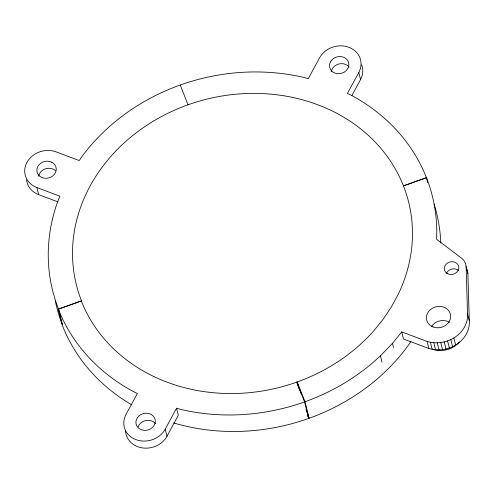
<?xml version="1.0" encoding="UTF-8"?>
<svg xmlns="http://www.w3.org/2000/svg" width="494" height="494" viewBox="0 0 494 494"><rect width="100%" height="100%" fill="white"/><g stroke="black" fill="none" stroke-linecap="round" stroke-linejoin="round"><path stroke-width="0.74" d="M138.092 426.921L139.147 424.828A9.781 8.491 -14 0 1 155.53 423.747M304.563 401.906L296.789 382.115A171.19 148.54 -14 0 1 81.349 301.031L58.354 309.238A195.649 169.763 -14 0 0 133.016 391.39L137.381 393.496L126.013 414.441A22.008 19.099 -14 0 0 135.936 439.623A22.008 19.099 -14 0 0 165.2 429.163L176.568 408.217L181.125 409.495A195.649 169.763 -14 0 0 304.563 401.906L308.694 418.418A195.649 169.763 -14 0 1 173.536 422.901M58.07 201.929L38.643 194.636L36.877 187.559A22.008 19.099 -14 0 1 26.954 162.378A22.008 19.099 -14 0 1 56.223 151.911L79.25 160.562L81.936 156.561A195.649 169.763 -14 0 1 303.68 77.428L308.237 78.707L319.606 57.761A22.008 19.099 -14 0 1 348.869 47.3A22.008 19.099 -14 0 1 358.786 72.482L347.418 93.428L351.784 95.533A195.649 169.763 -14 0 1 426.452 177.686L427.705 182.712M125.532 430.41A22.008 19.099 -14 0 0 142.544 447.928A22.008 19.099 -14 0 0 166.972 436.239L178.334 415.293L176.568 408.217M351.759 95.774L360.558 79.559A22.008 19.099 -14 0 0 361.657 64.8M410.915 341.601A195.649 169.763 -14 0 1 309.133 418.264L305.002 401.752A195.649 169.763 -14 0 0 380.423 355.81L392.458 343.379L401.733 331.925L427.1 341.41C436.27 344.238 446.576 342.663 454.634 337.495A29.35 25.466 -14 0 0 467.528 313.733L466.108 266.408A14.672 12.733 -14 0 0 461.18 257.893L436.585 239.269A195.649 169.763 -14 0 0 426.439 177.661L403.45 185.892A171.19 148.54 -14 0 0 188.016 104.808L180.236 85.017M401.733 331.925L403.505 339.001L428.866 348.486C438.042 351.314 448.348 349.74 456.4 344.571A29.35 25.466 -14 0 0 469.3 320.81L467.88 273.485L466.108 266.408M62.442 324.786L58.49 308.991L81.485 300.784A171.19 148.54 -14 0 1 188.016 104.808M426.439 177.661L403.45 185.892A171.19 148.54 -14 0 1 398.275 294.208L391.334 307.015L383.128 319.278L373.717 330.9A171.19 148.54 -14 0 1 297.19 381.967L300.908 393.49M36.877 187.559L59.898 196.204L58.15 200.323A195.649 169.763 -14 0 0 58.49 308.991M297.19 381.967L305.002 401.752M309.133 418.264L306.021 409.335M307.447 415.25L308.694 418.418M296.789 382.115L298.87 388.599M467.528 313.733L469.3 320.81M453.893 337.964L455.659 345.04M450.824 339.613L452.597 346.689M447.583 340.94L449.355 348.017M444.211 341.922L445.983 348.999M440.753 342.552L442.525 349.629M437.264 342.817L439.036 349.894M433.794 342.713L435.56 349.789M430.385 342.237L432.157 349.314M427.1 341.41L428.866 348.486M358.786 72.482L360.558 79.559M392.458 343.379L393.514 347.603M380.423 355.81L382.01 362.139M165.2 429.163L166.972 436.239M58.354 309.238L62.485 325.75A195.649 169.763 -14 0 0 131.818 404.901M331.326 71.723A9.781 8.491 -14 0 1 331.684 70.241L332.734 68.147A9.781 8.491 -14 0 1 349.116 67.067M62.349 324.805A195.649 169.763 -14 0 1 55.248 300.438M38.68 176.333A9.781 8.491 -14 0 1 51.166 168.466L53.469 169.263A9.781 8.491 -14 0 1 55.427 170.566M38.643 194.636A22.008 19.099 -14 0 1 26.559 179.847M434.065 204.041A195.649 169.763 -14 0 1 440.784 242.986M466.577 269.032A14.672 12.733 -14 0 1 467.88 273.485M446.52 273.336A7.336 6.366 -14 0 1 458.537 270.379M459.432 341.836A22.008 19.099 -14 0 1 455.067 345.917L452.164 347.696A22.008 19.099 -14 0 1 432.324 349.091M431.558 326.515A12.227 10.609 -14 0 1 449.466 322.329M137.375 417.751L136.325 419.844A9.781 8.491 -14 0 0 141.574 429.817A9.781 8.491 -14 0 0 153.838 425.853L154.894 423.759A9.781 8.491 -14 0 0 149.645 413.787A9.781 8.491 -14 0 0 137.375 417.751M330.968 61.071L329.912 63.164A9.781 8.491 -14 0 0 335.16 73.137A9.781 8.491 -14 0 0 347.424 69.172L348.48 67.079A9.781 8.491 -14 0 0 343.231 57.106A9.781 8.491 -14 0 0 330.968 61.071M51.703 162.186L49.394 161.39A9.781 8.491 -14 0 0 37.717 166.706A9.781 8.491 -14 0 0 41.397 177.284L43.7 178.081A9.781 8.491 -14 0 0 55.384 172.764A9.781 8.491 -14 0 0 51.703 162.186M447.873 273.843A7.336 6.366 -14 0 0 458.858 267.729A7.336 6.366 -14 0 0 447.984 262.728A7.336 6.366 -14 0 0 447.873 273.843M433.158 326.991A12.227 10.609 -14 0 0 450.645 315.678A12.227 10.609 -14 0 0 431.793 308.596A12.227 10.609 -14 0 0 433.158 326.991"/></g></svg>
